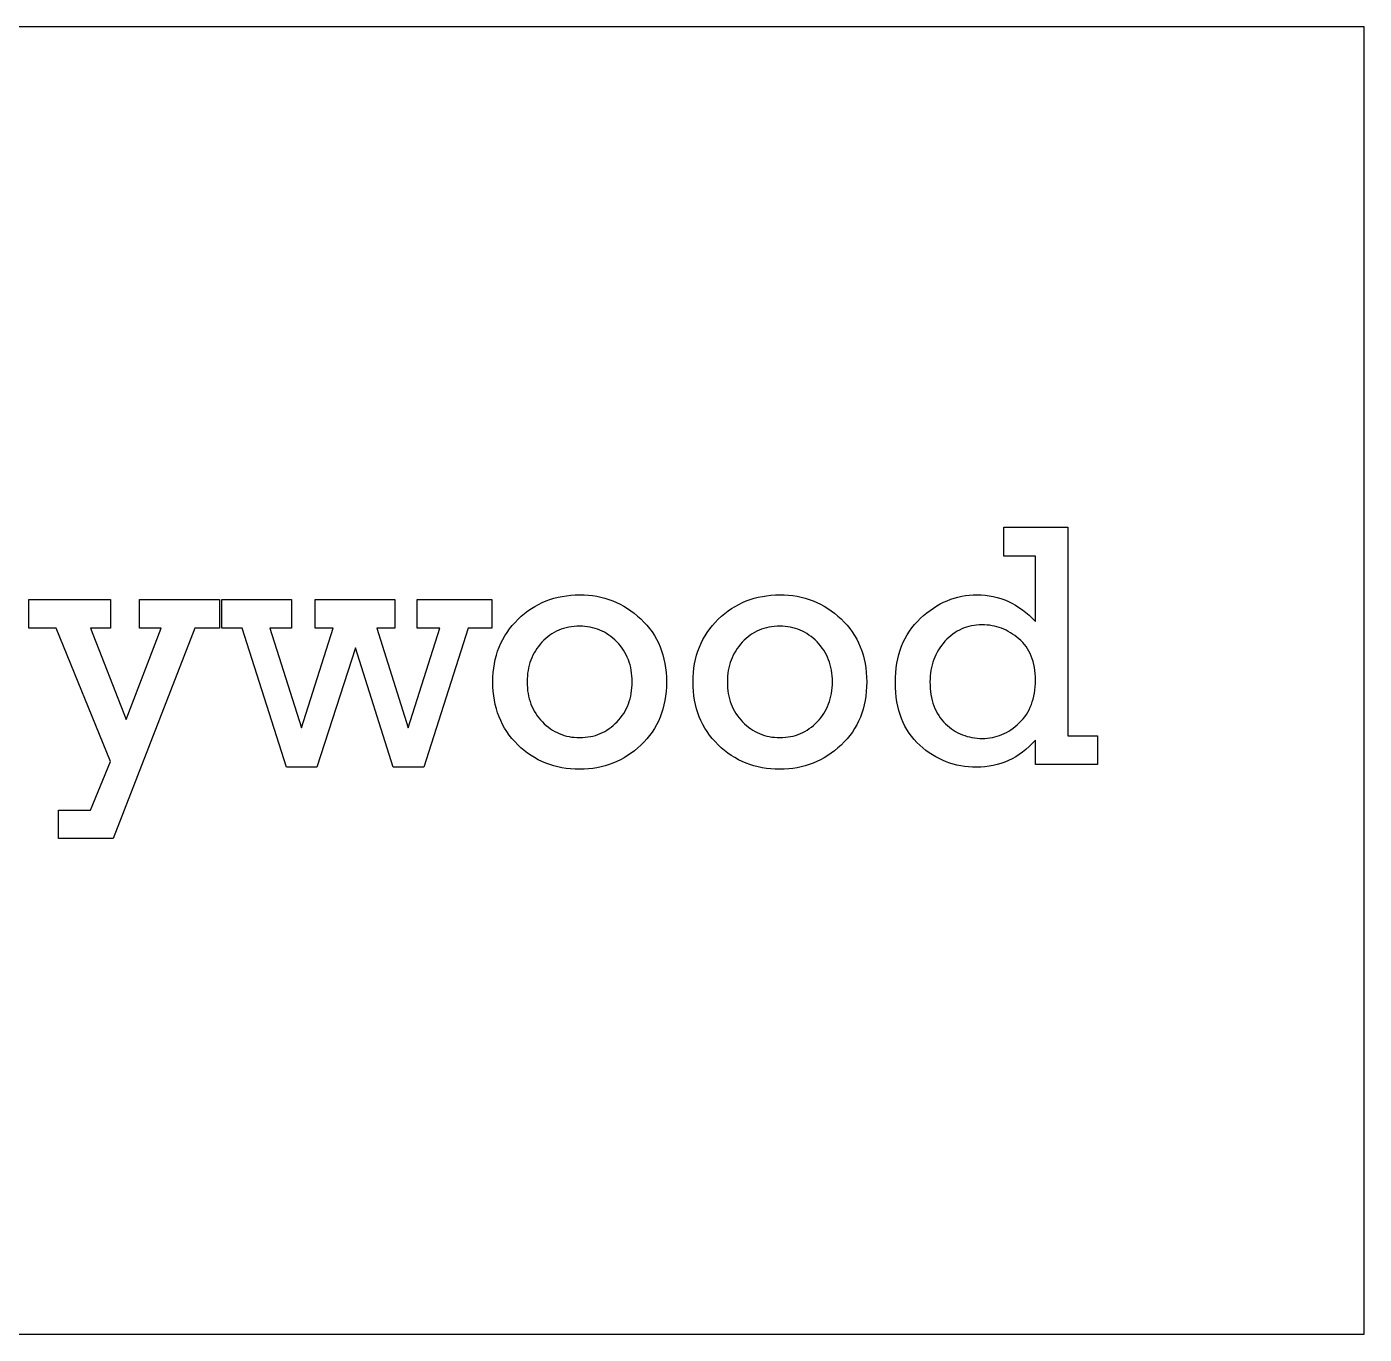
# Model space of a CAD drawing. Extents: x 1 to 150, y 1 to 98.
# Drawn here: x 106.32 to 112.71, y 64.22 to 70.47 of the extents above; entities that cross this region are included whole.
import ezdxf

# ---------------------------------------------------------------- set-up
doc = ezdxf.new("R2010")
doc.units = 0
doc.layers.add('LAYER_1', color=18, linetype='CONTINUOUS')

msp = doc.modelspace()

# ---------------------------------------------------------------- linework, layer by layer
at = {"layer": 'LAYER_1'}
for points in [[(99.9576, 64.2171), (112.7076, 64.2171), (112.7076, 70.4671), (99.9576, 70.4671)], [(111.4326, 67.0784), (111.4326, 66.9406), (111.1359, 66.9406), (111.1359, 67.0564), (111.1212, 67.0408), (111.1062, 67.0262), (111.0907, 67.0126), (111.0749, 67), (111.0586, 66.9885), (111.042, 66.9779), (111.0249, 66.9683), (111.0075, 66.9598), (110.9897, 66.9522), (110.9715, 66.9457), (110.9528, 66.9402), (110.9338, 66.9356), (110.9144, 66.9321), (110.8946, 66.9296), (110.8744, 66.9281), (110.8538, 66.9276), (110.8347, 66.928), (110.8159, 66.9292), (110.7974, 66.9313), (110.7791, 66.9341), (110.7612, 66.9378), (110.7436, 66.9424), (110.7262, 66.9477), (110.7091, 66.9539), (110.6924, 66.9608), (110.6759, 66.9687), (110.6597, 66.9773), (110.6438, 66.9867), (110.6282, 66.997), (110.6129, 67.0081), (110.5979, 67.02), (110.5832, 67.0327), (110.5691, 67.0462), (110.5559, 67.0604), (110.5436, 67.0753), (110.5322, 67.0909), (110.5217, 67.1071), (110.5121, 67.1241), (110.5035, 67.1418), (110.4958, 67.1601), (110.4889, 67.1792), (110.483, 67.1989), (110.478, 67.2193), (110.4739, 67.2405), (110.4707, 67.2623), (110.4684, 67.2848), (110.4671, 67.308), (110.4666, 67.3319), (110.4671, 67.356), (110.4685, 67.3793), (110.4708, 67.4021), (110.4741, 67.4242), (110.4783, 67.4457), (110.4835, 67.4665), (110.4895, 67.4866), (110.4966, 67.5062), (110.5045, 67.5251), (110.5134, 67.5433), (110.5232, 67.5609), (110.534, 67.5779), (110.5457, 67.5942), (110.5584, 67.6098), (110.5719, 67.6249), (110.5864, 67.6393), (110.6015, 67.6529), (110.6169, 67.6656), (110.6325, 67.6775), (110.6483, 67.6885), (110.6644, 67.6986), (110.6807, 67.7078), (110.6972, 67.7162), (110.714, 67.7236), (110.7311, 67.7302), (110.7483, 67.7359), (110.7659, 67.7408), (110.7836, 67.7447), (110.8016, 67.7478), (110.8199, 67.75), (110.8384, 67.7513), (110.8571, 67.7518), (110.8769, 67.7513), (110.8964, 67.7498), (110.9156, 67.7473), (110.9344, 67.7438), (110.953, 67.7393), (110.9712, 67.7339), (110.9891, 67.7274), (111.0067, 67.72), (111.024, 67.7115), (111.0409, 67.7021), (111.0575, 67.6917), (111.0738, 67.6802), (111.0898, 67.6678), (111.1055, 67.6544), (111.1209, 67.64), (111.1359, 67.6246), (111.1359, 67.9368), (110.9843, 67.9368), (110.9843, 68.0746), (111.2908, 68.0746), (111.2908, 67.0784)], [(111.4326, 67.0784), (111.4326, 66.9406), (111.1359, 66.9406), (111.1359, 67.0564), (111.1212, 67.0408), (111.1062, 67.0262), (111.0907, 67.0126), (111.0749, 67), (111.0586, 66.9885), (111.042, 66.9779), (111.0249, 66.9683), (111.0075, 66.9598), (110.9897, 66.9522), (110.9715, 66.9457), (110.9528, 66.9402), (110.9338, 66.9356), (110.9144, 66.9321), (110.8946, 66.9296), (110.8744, 66.9281), (110.8538, 66.9276), (110.8347, 66.928), (110.8159, 66.9292), (110.7974, 66.9313), (110.7791, 66.9341), (110.7612, 66.9378), (110.7436, 66.9424), (110.7262, 66.9477), (110.7091, 66.9539), (110.6924, 66.9608), (110.6759, 66.9687), (110.6597, 66.9773), (110.6438, 66.9867), (110.6282, 66.997), (110.6129, 67.0081), (110.5979, 67.02), (110.5832, 67.0327), (110.5691, 67.0462), (110.5559, 67.0604), (110.5436, 67.0753), (110.5322, 67.0909), (110.5217, 67.1071), (110.5121, 67.1241), (110.5035, 67.1418), (110.4958, 67.1601), (110.4889, 67.1792), (110.483, 67.1989), (110.478, 67.2193), (110.4739, 67.2405), (110.4707, 67.2623), (110.4684, 67.2848), (110.4671, 67.308), (110.4666, 67.3319), (110.4671, 67.356), (110.4685, 67.3793), (110.4708, 67.4021), (110.4741, 67.4242), (110.4783, 67.4457), (110.4835, 67.4665), (110.4895, 67.4866), (110.4966, 67.5062), (110.5045, 67.5251), (110.5134, 67.5433), (110.5232, 67.5609), (110.534, 67.5779), (110.5457, 67.5942), (110.5584, 67.6098), (110.5719, 67.6249), (110.5864, 67.6393), (110.6015, 67.6529), (110.6169, 67.6656), (110.6325, 67.6775), (110.6483, 67.6885), (110.6644, 67.6986), (110.6807, 67.7078), (110.6972, 67.7162), (110.714, 67.7236), (110.7311, 67.7302), (110.7483, 67.7359), (110.7659, 67.7408), (110.7836, 67.7447), (110.8016, 67.7478), (110.8199, 67.75), (110.8384, 67.7513), (110.8571, 67.7518), (110.8769, 67.7513), (110.8964, 67.7498), (110.9156, 67.7473), (110.9344, 67.7438), (110.953, 67.7393), (110.9712, 67.7339), (110.9891, 67.7274), (111.0067, 67.72), (111.024, 67.7115), (111.0409, 67.7021), (111.0575, 67.6917), (111.0738, 67.6802), (111.0898, 67.6678), (111.1055, 67.6544), (111.1209, 67.64), (111.1359, 67.6246), (111.1359, 67.9368), (110.9843, 67.9368), (110.9843, 68.0746), (111.2908, 68.0746), (111.2908, 67.0784)], [(106.715, 66.9545), (106.4557, 67.592), (106.3245, 67.592), (106.3245, 67.7297), (106.715, 67.7297), (106.715, 67.592), (106.6204, 67.592), (106.7908, 67.155), (106.9579, 67.592), (106.8536, 67.592), (106.8536, 67.7297), (107.2359, 67.7297), (107.2359, 67.592), (107.1185, 67.592), (106.728, 66.5868), (106.4663, 66.5868), (106.4663, 66.7221), (106.6204, 66.7221)], [(106.715, 66.9545), (106.4557, 67.592), (106.3245, 67.592), (106.3245, 67.7297), (106.715, 67.7297), (106.715, 67.592), (106.6204, 67.592), (106.7908, 67.155), (106.9579, 67.592), (106.8536, 67.592), (106.8536, 67.7297), (107.2359, 67.7297), (107.2359, 67.592), (107.1185, 67.592), (106.728, 66.5868), (106.4663, 66.5868), (106.4663, 66.7221), (106.6204, 66.7221)], [(107.5558, 66.9276), (107.3443, 67.592), (107.2481, 67.592), (107.2481, 67.7297), (107.5807, 67.7297), (107.5807, 67.592), (107.4774, 67.592), (107.6284, 67.1159), (107.7792, 67.592), (107.6932, 67.592), (107.6932, 67.7297), (108.0748, 67.7297), (108.0748, 67.592), (107.9879, 67.592), (108.1388, 67.1159), (108.2902, 67.592), (108.1816, 67.592), (108.1816, 67.7297), (108.5378, 67.7297), (108.5378, 67.592), (108.4245, 67.592), (108.2128, 66.9276), (108.067, 66.9276), (107.886, 67.4982), (107.7018, 66.9276)], [(107.5558, 66.9276), (107.3443, 67.592), (107.2481, 67.592), (107.2481, 67.7297), (107.5807, 67.7297), (107.5807, 67.592), (107.4774, 67.592), (107.6284, 67.1159), (107.7792, 67.592), (107.6932, 67.592), (107.6932, 67.7297), (108.0748, 67.7297), (108.0748, 67.592), (107.9879, 67.592), (108.1388, 67.1159), (108.2902, 67.592), (108.1816, 67.592), (108.1816, 67.7297), (108.5378, 67.7297), (108.5378, 67.592), (108.4245, 67.592), (108.2128, 66.9276), (108.067, 66.9276), (107.886, 67.4982), (107.7018, 66.9276)], [(108.5427, 67.3352), (108.5432, 67.3578), (108.5446, 67.3798), (108.5469, 67.4014), (108.5502, 67.4224), (108.5545, 67.4429), (108.5597, 67.4629), (108.5658, 67.4824), (108.5729, 67.5014), (108.5809, 67.5199), (108.5898, 67.5378), (108.5997, 67.5553), (108.6106, 67.5722), (108.6223, 67.5886), (108.6351, 67.6045), (108.6487, 67.6199), (108.6633, 67.6348), (108.6786, 67.6489), (108.6943, 67.6622), (108.7105, 67.6745), (108.727, 67.686), (108.7439, 67.6965), (108.7613, 67.7061), (108.7791, 67.7147), (108.7972, 67.7225), (108.8158, 67.7294), (108.8349, 67.7353), (108.8543, 67.7403), (108.8741, 67.7444), (108.8944, 67.7476), (108.9151, 67.7499), (108.9361, 67.7513), (108.9576, 67.7518), (108.9787, 67.7513), (108.9995, 67.75), (109.0198, 67.7477), (109.0398, 67.7446), (109.0594, 67.7405), (109.0787, 67.7355), (109.0975, 67.7297), (109.116, 67.7229), (109.1341, 67.7153), (109.1518, 67.7067), (109.1692, 67.6972), (109.1862, 67.6869), (109.2028, 67.6756), (109.219, 67.6634), (109.2348, 67.6504), (109.2503, 67.6364), (109.2651, 67.6217), (109.279, 67.6065), (109.2919, 67.5907), (109.3038, 67.5743), (109.3148, 67.5574), (109.3248, 67.54), (109.3339, 67.522), (109.342, 67.5034), (109.3492, 67.4843), (109.3554, 67.4647), (109.3606, 67.4445), (109.3649, 67.4237), (109.3683, 67.4024), (109.3707, 67.3805), (109.3721, 67.3581), (109.3726, 67.3352), (109.3721, 67.3122), (109.3707, 67.2898), (109.3683, 67.2679), (109.365, 67.2466), (109.3607, 67.2259), (109.3554, 67.2056), (109.3493, 67.186), (109.3421, 67.1668), (109.334, 67.1483), (109.325, 67.1302), (109.315, 67.1128), (109.304, 67.0958), (109.2921, 67.0794), (109.2793, 67.0636), (109.2655, 67.0483), (109.2507, 67.0336), (109.2353, 67.0195), (109.2195, 67.0064), (109.2033, 66.9942), (109.1867, 66.9829), (109.1697, 66.9725), (109.1524, 66.963), (109.1346, 66.9544), (109.1165, 66.9467), (109.098, 66.94), (109.0791, 66.9341), (109.0598, 66.9291), (109.0402, 66.925), (109.0201, 66.9219), (108.9997, 66.9196), (108.9788, 66.9182), (108.9576, 66.9178), (108.9358, 66.9183), (108.9145, 66.9196), (108.8936, 66.9219), (108.8731, 66.9251), (108.8531, 66.9293), (108.8335, 66.9343), (108.8144, 66.9403), (108.7957, 66.9471), (108.7775, 66.9549), (108.7597, 66.9636), (108.7423, 66.9733), (108.7254, 66.9838), (108.7089, 66.9953), (108.6929, 67.0077), (108.6773, 67.021), (108.6621, 67.0352), (108.6477, 67.0501), (108.6341, 67.0656), (108.6215, 67.0815), (108.6099, 67.098), (108.5991, 67.1149), (108.5893, 67.1324), (108.5805, 67.1504), (108.5726, 67.1689), (108.5656, 67.1879), (108.5595, 67.2074), (108.5544, 67.2274), (108.5502, 67.248), (108.5469, 67.269), (108.5446, 67.2906), (108.5432, 67.3126)], [(108.5427, 67.3352), (108.5432, 67.3578), (108.5446, 67.3798), (108.5469, 67.4014), (108.5502, 67.4224), (108.5545, 67.4429), (108.5597, 67.4629), (108.5658, 67.4824), (108.5729, 67.5014), (108.5809, 67.5199), (108.5898, 67.5378), (108.5997, 67.5553), (108.6106, 67.5722), (108.6223, 67.5886), (108.6351, 67.6045), (108.6487, 67.6199), (108.6633, 67.6348), (108.6786, 67.6489), (108.6943, 67.6622), (108.7105, 67.6745), (108.727, 67.686), (108.7439, 67.6965), (108.7613, 67.7061), (108.7791, 67.7147), (108.7972, 67.7225), (108.8158, 67.7294), (108.8349, 67.7353), (108.8543, 67.7403), (108.8741, 67.7444), (108.8944, 67.7476), (108.9151, 67.7499), (108.9361, 67.7513), (108.9576, 67.7518), (108.9787, 67.7513), (108.9995, 67.75), (109.0198, 67.7477), (109.0398, 67.7446), (109.0594, 67.7405), (109.0787, 67.7355), (109.0975, 67.7297), (109.116, 67.7229), (109.1341, 67.7153), (109.1518, 67.7067), (109.1692, 67.6972), (109.1862, 67.6869), (109.2028, 67.6756), (109.219, 67.6634), (109.2348, 67.6504), (109.2503, 67.6364), (109.2651, 67.6217), (109.279, 67.6065), (109.2919, 67.5907), (109.3038, 67.5743), (109.3148, 67.5574), (109.3248, 67.54), (109.3339, 67.522), (109.342, 67.5034), (109.3492, 67.4843), (109.3554, 67.4647), (109.3606, 67.4445), (109.3649, 67.4237), (109.3683, 67.4024), (109.3707, 67.3805), (109.3721, 67.3581), (109.3726, 67.3352), (109.3721, 67.3122), (109.3707, 67.2898), (109.3683, 67.2679), (109.365, 67.2466), (109.3607, 67.2259), (109.3554, 67.2056), (109.3493, 67.186), (109.3421, 67.1668), (109.334, 67.1483), (109.325, 67.1302), (109.315, 67.1128), (109.304, 67.0958), (109.2921, 67.0794), (109.2793, 67.0636), (109.2655, 67.0483), (109.2507, 67.0336), (109.2353, 67.0195), (109.2195, 67.0064), (109.2033, 66.9942), (109.1867, 66.9829), (109.1697, 66.9725), (109.1524, 66.963), (109.1346, 66.9544), (109.1165, 66.9467), (109.098, 66.94), (109.0791, 66.9341), (109.0598, 66.9291), (109.0402, 66.925), (109.0201, 66.9219), (108.9997, 66.9196), (108.9788, 66.9182), (108.9576, 66.9178), (108.9358, 66.9183), (108.9145, 66.9196), (108.8936, 66.9219), (108.8731, 66.9251), (108.8531, 66.9293), (108.8335, 66.9343), (108.8144, 66.9403), (108.7957, 66.9471), (108.7775, 66.9549), (108.7597, 66.9636), (108.7423, 66.9733), (108.7254, 66.9838), (108.7089, 66.9953), (108.6929, 67.0077), (108.6773, 67.021), (108.6621, 67.0352), (108.6477, 67.0501), (108.6341, 67.0656), (108.6215, 67.0815), (108.6099, 67.098), (108.5991, 67.1149), (108.5893, 67.1324), (108.5805, 67.1504), (108.5726, 67.1689), (108.5656, 67.1879), (108.5595, 67.2074), (108.5544, 67.2274), (108.5502, 67.248), (108.5469, 67.269), (108.5446, 67.2906), (108.5432, 67.3126)], [(109.4998, 67.3352), (109.5002, 67.3578), (109.5016, 67.3798), (109.504, 67.4014), (109.5073, 67.4224), (109.5115, 67.4429), (109.5167, 67.4629), (109.5229, 67.4824), (109.5299, 67.5014), (109.5379, 67.5199), (109.5469, 67.5378), (109.5568, 67.5553), (109.5676, 67.5722), (109.5794, 67.5886), (109.5921, 67.6045), (109.6058, 67.6199), (109.6204, 67.6348), (109.6357, 67.6489), (109.6514, 67.6622), (109.6675, 67.6745), (109.684, 67.686), (109.701, 67.6965), (109.7184, 67.7061), (109.7361, 67.7147), (109.7543, 67.7225), (109.7729, 67.7294), (109.7919, 67.7353), (109.8114, 67.7403), (109.8312, 67.7444), (109.8515, 67.7476), (109.8721, 67.7499), (109.8932, 67.7513), (109.9147, 67.7518), (109.9358, 67.7513), (109.9565, 67.75), (109.9769, 67.7477), (109.9969, 67.7446), (110.0165, 67.7405), (110.0357, 67.7355), (110.0546, 67.7297), (110.0731, 67.7229), (110.0912, 67.7153), (110.1089, 67.7067), (110.1262, 67.6972), (110.1432, 67.6869), (110.1598, 67.6756), (110.176, 67.6634), (110.1919, 67.6504), (110.2074, 67.6364), (110.2222, 67.6217), (110.236, 67.6065), (110.2489, 67.5907), (110.2609, 67.5743), (110.2719, 67.5574), (110.2819, 67.54), (110.291, 67.522), (110.2991, 67.5034), (110.3062, 67.4843), (110.3125, 67.4647), (110.3177, 67.4445), (110.322, 67.4237), (110.3254, 67.4024), (110.3277, 67.3805), (110.3292, 67.3581), (110.3297, 67.3352), (110.3292, 67.3122), (110.3277, 67.2898), (110.3254, 67.2679), (110.322, 67.2466), (110.3177, 67.2259), (110.3125, 67.2056), (110.3063, 67.186), (110.2992, 67.1668), (110.2911, 67.1483), (110.282, 67.1302), (110.272, 67.1128), (110.2611, 67.0958), (110.2492, 67.0794), (110.2363, 67.0636), (110.2225, 67.0483), (110.2078, 67.0336), (110.1923, 67.0195), (110.1765, 67.0064), (110.1603, 66.9942), (110.1438, 66.9829), (110.1268, 66.9725), (110.1094, 66.963), (110.0917, 66.9544), (110.0736, 66.9467), (110.0551, 66.94), (110.0362, 66.9341), (110.0169, 66.9291), (109.9972, 66.925), (109.9772, 66.9219), (109.9567, 66.9196), (109.9359, 66.9182), (109.9147, 66.9178), (109.8929, 66.9183), (109.8716, 66.9196), (109.8507, 66.9219), (109.8302, 66.9251), (109.8102, 66.9293), (109.7906, 66.9343), (109.7715, 66.9403), (109.7528, 66.9471), (109.7345, 66.9549), (109.7167, 66.9636), (109.6994, 66.9733), (109.6824, 66.9838), (109.666, 66.9953), (109.6499, 67.0077), (109.6343, 67.021), (109.6192, 67.0352), (109.6047, 67.0501), (109.5912, 67.0656), (109.5786, 67.0815), (109.5669, 67.098), (109.5562, 67.1149), (109.5464, 67.1324), (109.5375, 67.1504), (109.5296, 67.1689), (109.5226, 67.1879), (109.5166, 67.2074), (109.5114, 67.2274), (109.5072, 67.248), (109.504, 67.269), (109.5016, 67.2906), (109.5002, 67.3126)], [(109.4998, 67.3352), (109.5002, 67.3578), (109.5016, 67.3798), (109.504, 67.4014), (109.5073, 67.4224), (109.5115, 67.4429), (109.5167, 67.4629), (109.5229, 67.4824), (109.5299, 67.5014), (109.5379, 67.5199), (109.5469, 67.5378), (109.5568, 67.5553), (109.5676, 67.5722), (109.5794, 67.5886), (109.5921, 67.6045), (109.6058, 67.6199), (109.6204, 67.6348), (109.6357, 67.6489), (109.6514, 67.6622), (109.6675, 67.6745), (109.684, 67.686), (109.701, 67.6965), (109.7184, 67.7061), (109.7361, 67.7147), (109.7543, 67.7225), (109.7729, 67.7294), (109.7919, 67.7353), (109.8114, 67.7403), (109.8312, 67.7444), (109.8515, 67.7476), (109.8721, 67.7499), (109.8932, 67.7513), (109.9147, 67.7518), (109.9358, 67.7513), (109.9565, 67.75), (109.9769, 67.7477), (109.9969, 67.7446), (110.0165, 67.7405), (110.0357, 67.7355), (110.0546, 67.7297), (110.0731, 67.7229), (110.0912, 67.7153), (110.1089, 67.7067), (110.1262, 67.6972), (110.1432, 67.6869), (110.1598, 67.6756), (110.176, 67.6634), (110.1919, 67.6504), (110.2074, 67.6364), (110.2222, 67.6217), (110.236, 67.6065), (110.2489, 67.5907), (110.2609, 67.5743), (110.2719, 67.5574), (110.2819, 67.54), (110.291, 67.522), (110.2991, 67.5034), (110.3062, 67.4843), (110.3125, 67.4647), (110.3177, 67.4445), (110.322, 67.4237), (110.3254, 67.4024), (110.3277, 67.3805), (110.3292, 67.3581), (110.3297, 67.3352), (110.3292, 67.3122), (110.3277, 67.2898), (110.3254, 67.2679), (110.322, 67.2466), (110.3177, 67.2259), (110.3125, 67.2056), (110.3063, 67.186), (110.2992, 67.1668), (110.2911, 67.1483), (110.282, 67.1302), (110.272, 67.1128), (110.2611, 67.0958), (110.2492, 67.0794), (110.2363, 67.0636), (110.2225, 67.0483), (110.2078, 67.0336), (110.1923, 67.0195), (110.1765, 67.0064), (110.1603, 66.9942), (110.1438, 66.9829), (110.1268, 66.9725), (110.1094, 66.963), (110.0917, 66.9544), (110.0736, 66.9467), (110.0551, 66.94), (110.0362, 66.9341), (110.0169, 66.9291), (109.9972, 66.925), (109.9772, 66.9219), (109.9567, 66.9196), (109.9359, 66.9182), (109.9147, 66.9178), (109.8929, 66.9183), (109.8716, 66.9196), (109.8507, 66.9219), (109.8302, 66.9251), (109.8102, 66.9293), (109.7906, 66.9343), (109.7715, 66.9403), (109.7528, 66.9471), (109.7345, 66.9549), (109.7167, 66.9636), (109.6994, 66.9733), (109.6824, 66.9838), (109.666, 66.9953), (109.6499, 67.0077), (109.6343, 67.021), (109.6192, 67.0352), (109.6047, 67.0501), (109.5912, 67.0656), (109.5786, 67.0815), (109.5669, 67.098), (109.5562, 67.1149), (109.5464, 67.1324), (109.5375, 67.1504), (109.5296, 67.1689), (109.5226, 67.1879), (109.5166, 67.2074), (109.5114, 67.2274), (109.5072, 67.248), (109.504, 67.269), (109.5016, 67.2906), (109.5002, 67.3126)], [(108.7066, 67.3356), (108.7068, 67.3212), (108.7077, 67.307), (108.7091, 67.2933), (108.7111, 67.2798), (108.7137, 67.2667), (108.7168, 67.2539), (108.7205, 67.2414), (108.7248, 67.2293), (108.7296, 67.2175), (108.7351, 67.206), (108.741, 67.1949), (108.7476, 67.1841), (108.7547, 67.1736), (108.7624, 67.1634), (108.7707, 67.1536), (108.7795, 67.1441), (108.7888, 67.1351), (108.7983, 67.1266), (108.808, 67.1187), (108.818, 67.1114), (108.8283, 67.1047), (108.8388, 67.0986), (108.8495, 67.093), (108.8605, 67.0881), (108.8718, 67.0837), (108.8833, 67.0799), (108.8951, 67.0767), (108.9071, 67.0741), (108.9193, 67.072), (108.9319, 67.0706), (108.9446, 67.0697), (108.9576, 67.0694), (108.9709, 67.0697), (108.9838, 67.0706), (108.9965, 67.0721), (109.0089, 67.0741), (109.021, 67.0768), (109.0329, 67.08), (109.0445, 67.0839), (109.0558, 67.0883), (109.0668, 67.0933), (109.0776, 67.0989), (109.0881, 67.1051), (109.0983, 67.1119), (109.1083, 67.1193), (109.118, 67.1272), (109.1274, 67.1358), (109.1366, 67.1449), (109.1453, 67.1545), (109.1535, 67.1644), (109.1611, 67.1746), (109.1681, 67.1851), (109.1746, 67.196), (109.1805, 67.2071), (109.1859, 67.2186), (109.1907, 67.2303), (109.1949, 67.2424), (109.1986, 67.2548), (109.2017, 67.2675), (109.2042, 67.2805), (109.2062, 67.2938), (109.2076, 67.3074), (109.2084, 67.3213), (109.2087, 67.3356), (109.2084, 67.3499), (109.2076, 67.364), (109.2061, 67.3777), (109.2041, 67.391), (109.2016, 67.4041), (109.1984, 67.4168), (109.1947, 67.4293), (109.1904, 67.4414), (109.1855, 67.4532), (109.1801, 67.4646), (109.174, 67.4758), (109.1675, 67.4866), (109.1603, 67.4971), (109.1526, 67.5073), (109.1442, 67.5171), (109.1354, 67.5267), (109.1261, 67.5358), (109.1165, 67.5443), (109.1068, 67.5522), (109.0967, 67.5595), (109.0865, 67.5663), (109.076, 67.5724), (109.0652, 67.578), (109.0542, 67.583), (109.043, 67.5874), (109.0315, 67.5912), (109.0198, 67.5944), (109.0079, 67.5971), (108.9957, 67.5991), (108.9832, 67.6006), (108.9706, 67.6015), (108.9576, 67.6018), (108.9441, 67.6015), (108.9309, 67.6006), (108.918, 67.5991), (108.9054, 67.597), (108.8931, 67.5943), (108.8811, 67.591), (108.8694, 67.5871), (108.858, 67.5826), (108.8469, 67.5775), (108.8361, 67.5718), (108.8255, 67.5655), (108.8153, 67.5586), (108.8054, 67.5511), (108.7958, 67.543), (108.7865, 67.5343), (108.7775, 67.5251), (108.7689, 67.5153), (108.7609, 67.5053), (108.7534, 67.495), (108.7464, 67.4844), (108.7401, 67.4736), (108.7343, 67.4625), (108.729, 67.451), (108.7243, 67.4393), (108.7201, 67.4274), (108.7165, 67.4151), (108.7135, 67.4025), (108.711, 67.3897), (108.709, 67.3766), (108.7077, 67.3632), (108.7068, 67.3495)], [(108.7066, 67.3356), (108.7068, 67.3212), (108.7077, 67.307), (108.7091, 67.2933), (108.7111, 67.2798), (108.7137, 67.2667), (108.7168, 67.2539), (108.7205, 67.2414), (108.7248, 67.2293), (108.7296, 67.2175), (108.7351, 67.206), (108.741, 67.1949), (108.7476, 67.1841), (108.7547, 67.1736), (108.7624, 67.1634), (108.7707, 67.1536), (108.7795, 67.1441), (108.7888, 67.1351), (108.7983, 67.1266), (108.808, 67.1187), (108.818, 67.1114), (108.8283, 67.1047), (108.8388, 67.0986), (108.8495, 67.093), (108.8605, 67.0881), (108.8718, 67.0837), (108.8833, 67.0799), (108.8951, 67.0767), (108.9071, 67.0741), (108.9193, 67.072), (108.9319, 67.0706), (108.9446, 67.0697), (108.9576, 67.0694), (108.9709, 67.0697), (108.9838, 67.0706), (108.9965, 67.0721), (109.0089, 67.0741), (109.021, 67.0768), (109.0329, 67.08), (109.0445, 67.0839), (109.0558, 67.0883), (109.0668, 67.0933), (109.0776, 67.0989), (109.0881, 67.1051), (109.0983, 67.1119), (109.1083, 67.1193), (109.118, 67.1272), (109.1274, 67.1358), (109.1366, 67.1449), (109.1453, 67.1545), (109.1535, 67.1644), (109.1611, 67.1746), (109.1681, 67.1851), (109.1746, 67.196), (109.1805, 67.2071), (109.1859, 67.2186), (109.1907, 67.2303), (109.1949, 67.2424), (109.1986, 67.2548), (109.2017, 67.2675), (109.2042, 67.2805), (109.2062, 67.2938), (109.2076, 67.3074), (109.2084, 67.3213), (109.2087, 67.3356), (109.2084, 67.3499), (109.2076, 67.364), (109.2061, 67.3777), (109.2041, 67.391), (109.2016, 67.4041), (109.1984, 67.4168), (109.1947, 67.4293), (109.1904, 67.4414), (109.1855, 67.4532), (109.1801, 67.4646), (109.174, 67.4758), (109.1675, 67.4866), (109.1603, 67.4971), (109.1526, 67.5073), (109.1442, 67.5171), (109.1354, 67.5267), (109.1261, 67.5358), (109.1165, 67.5443), (109.1068, 67.5522), (109.0967, 67.5595), (109.0865, 67.5663), (109.076, 67.5724), (109.0652, 67.578), (109.0542, 67.583), (109.043, 67.5874), (109.0315, 67.5912), (109.0198, 67.5944), (109.0079, 67.5971), (108.9957, 67.5991), (108.9832, 67.6006), (108.9706, 67.6015), (108.9576, 67.6018), (108.9441, 67.6015), (108.9309, 67.6006), (108.918, 67.5991), (108.9054, 67.597), (108.8931, 67.5943), (108.8811, 67.591), (108.8694, 67.5871), (108.858, 67.5826), (108.8469, 67.5775), (108.8361, 67.5718), (108.8255, 67.5655), (108.8153, 67.5586), (108.8054, 67.5511), (108.7958, 67.543), (108.7865, 67.5343), (108.7775, 67.5251), (108.7689, 67.5153), (108.7609, 67.5053), (108.7534, 67.495), (108.7464, 67.4844), (108.7401, 67.4736), (108.7343, 67.4625), (108.729, 67.451), (108.7243, 67.4393), (108.7201, 67.4274), (108.7165, 67.4151), (108.7135, 67.4025), (108.711, 67.3897), (108.709, 67.3766), (108.7077, 67.3632), (108.7068, 67.3495)], [(109.6636, 67.3356), (109.6639, 67.3212), (109.6648, 67.307), (109.6662, 67.2933), (109.6682, 67.2798), (109.6707, 67.2667), (109.6739, 67.2539), (109.6776, 67.2414), (109.6819, 67.2293), (109.6867, 67.2175), (109.6921, 67.206), (109.6981, 67.1949), (109.7047, 67.1841), (109.7118, 67.1736), (109.7195, 67.1634), (109.7277, 67.1536), (109.7366, 67.1441), (109.7458, 67.1351), (109.7553, 67.1266), (109.7651, 67.1187), (109.7751, 67.1114), (109.7853, 67.1047), (109.7958, 67.0986), (109.8066, 67.093), (109.8176, 67.0881), (109.8289, 67.0837), (109.8404, 67.0799), (109.8521, 67.0767), (109.8641, 67.0741), (109.8764, 67.072), (109.8889, 67.0706), (109.9017, 67.0697), (109.9147, 67.0694), (109.9279, 67.0697), (109.9409, 67.0706), (109.9535, 67.0721), (109.9659, 67.0741), (109.9781, 67.0768), (109.9899, 67.08), (110.0015, 67.0839), (110.0128, 67.0883), (110.0239, 67.0933), (110.0347, 67.0989), (110.0452, 67.1051), (110.0554, 67.1119), (110.0654, 67.1193), (110.0751, 67.1272), (110.0845, 67.1358), (110.0936, 67.1449), (110.1024, 67.1545), (110.1106, 67.1644), (110.1182, 67.1746), (110.1252, 67.1851), (110.1317, 67.196), (110.1376, 67.2071), (110.143, 67.2186), (110.1478, 67.2303), (110.152, 67.2424), (110.1556, 67.2548), (110.1587, 67.2675), (110.1613, 67.2805), (110.1633, 67.2938), (110.1647, 67.3074), (110.1655, 67.3213), (110.1658, 67.3356), (110.1655, 67.3499), (110.1646, 67.364), (110.1632, 67.3777), (110.1612, 67.391), (110.1586, 67.4041), (110.1555, 67.4168), (110.1517, 67.4293), (110.1474, 67.4414), (110.1426, 67.4532), (110.1371, 67.4646), (110.1311, 67.4758), (110.1245, 67.4866), (110.1174, 67.4971), (110.1096, 67.5073), (110.1013, 67.5171), (110.0924, 67.5267), (110.0831, 67.5358), (110.0736, 67.5443), (110.0638, 67.5522), (110.0538, 67.5595), (110.0435, 67.5663), (110.033, 67.5724), (110.0223, 67.578), (110.0113, 67.583), (110.0001, 67.5874), (109.9886, 67.5912), (109.9769, 67.5944), (109.9649, 67.5971), (109.9527, 67.5991), (109.9403, 67.6006), (109.9276, 67.6015), (109.9147, 67.6018), (109.9012, 67.6015), (109.888, 67.6006), (109.8751, 67.5991), (109.8625, 67.597), (109.8502, 67.5943), (109.8382, 67.591), (109.8265, 67.5871), (109.815, 67.5826), (109.8039, 67.5775), (109.7931, 67.5718), (109.7826, 67.5655), (109.7724, 67.5586), (109.7625, 67.5511), (109.7529, 67.543), (109.7436, 67.5343), (109.7345, 67.5251), (109.726, 67.5153), (109.7179, 67.5053), (109.7104, 67.495), (109.7035, 67.4844), (109.6971, 67.4736), (109.6913, 67.4625), (109.6861, 67.451), (109.6813, 67.4393), (109.6772, 67.4274), (109.6736, 67.4151), (109.6705, 67.4025), (109.6681, 67.3897), (109.6661, 67.3766), (109.6647, 67.3632), (109.6639, 67.3495)], [(109.6636, 67.3356), (109.6639, 67.3212), (109.6648, 67.307), (109.6662, 67.2933), (109.6682, 67.2798), (109.6707, 67.2667), (109.6739, 67.2539), (109.6776, 67.2414), (109.6819, 67.2293), (109.6867, 67.2175), (109.6921, 67.206), (109.6981, 67.1949), (109.7047, 67.1841), (109.7118, 67.1736), (109.7195, 67.1634), (109.7277, 67.1536), (109.7366, 67.1441), (109.7458, 67.1351), (109.7553, 67.1266), (109.7651, 67.1187), (109.7751, 67.1114), (109.7853, 67.1047), (109.7958, 67.0986), (109.8066, 67.093), (109.8176, 67.0881), (109.8289, 67.0837), (109.8404, 67.0799), (109.8521, 67.0767), (109.8641, 67.0741), (109.8764, 67.072), (109.8889, 67.0706), (109.9017, 67.0697), (109.9147, 67.0694), (109.9279, 67.0697), (109.9409, 67.0706), (109.9535, 67.0721), (109.9659, 67.0741), (109.9781, 67.0768), (109.9899, 67.08), (110.0015, 67.0839), (110.0128, 67.0883), (110.0239, 67.0933), (110.0347, 67.0989), (110.0452, 67.1051), (110.0554, 67.1119), (110.0654, 67.1193), (110.0751, 67.1272), (110.0845, 67.1358), (110.0936, 67.1449), (110.1024, 67.1545), (110.1106, 67.1644), (110.1182, 67.1746), (110.1252, 67.1851), (110.1317, 67.196), (110.1376, 67.2071), (110.143, 67.2186), (110.1478, 67.2303), (110.152, 67.2424), (110.1556, 67.2548), (110.1587, 67.2675), (110.1613, 67.2805), (110.1633, 67.2938), (110.1647, 67.3074), (110.1655, 67.3213), (110.1658, 67.3356), (110.1655, 67.3499), (110.1646, 67.364), (110.1632, 67.3777), (110.1612, 67.391), (110.1586, 67.4041), (110.1555, 67.4168), (110.1517, 67.4293), (110.1474, 67.4414), (110.1426, 67.4532), (110.1371, 67.4646), (110.1311, 67.4758), (110.1245, 67.4866), (110.1174, 67.4971), (110.1096, 67.5073), (110.1013, 67.5171), (110.0924, 67.5267), (110.0831, 67.5358), (110.0736, 67.5443), (110.0638, 67.5522), (110.0538, 67.5595), (110.0435, 67.5663), (110.033, 67.5724), (110.0223, 67.578), (110.0113, 67.583), (110.0001, 67.5874), (109.9886, 67.5912), (109.9769, 67.5944), (109.9649, 67.5971), (109.9527, 67.5991), (109.9403, 67.6006), (109.9276, 67.6015), (109.9147, 67.6018), (109.9012, 67.6015), (109.888, 67.6006), (109.8751, 67.5991), (109.8625, 67.597), (109.8502, 67.5943), (109.8382, 67.591), (109.8265, 67.5871), (109.815, 67.5826), (109.8039, 67.5775), (109.7931, 67.5718), (109.7826, 67.5655), (109.7724, 67.5586), (109.7625, 67.5511), (109.7529, 67.543), (109.7436, 67.5343), (109.7345, 67.5251), (109.726, 67.5153), (109.7179, 67.5053), (109.7104, 67.495), (109.7035, 67.4844), (109.6971, 67.4736), (109.6913, 67.4625), (109.6861, 67.451), (109.6813, 67.4393), (109.6772, 67.4274), (109.6736, 67.4151), (109.6705, 67.4025), (109.6681, 67.3897), (109.6661, 67.3766), (109.6647, 67.3632), (109.6639, 67.3495)], [(110.6321, 67.336), (110.6324, 67.3199), (110.6332, 67.3043), (110.6347, 67.2892), (110.6367, 67.2746), (110.6393, 67.2604), (110.6425, 67.2467), (110.6462, 67.2334), (110.6505, 67.2206), (110.6554, 67.2083), (110.6609, 67.1965), (110.667, 67.1852), (110.6736, 67.1743), (110.6808, 67.1639), (110.6886, 67.1539), (110.6969, 67.1445), (110.7059, 67.1355), (110.7152, 67.127), (110.7248, 67.119), (110.7346, 67.1116), (110.7446, 67.1048), (110.7548, 67.0985), (110.7653, 67.0927), (110.776, 67.0875), (110.7869, 67.0829), (110.798, 67.0788), (110.8094, 67.0752), (110.821, 67.0722), (110.8328, 67.0697), (110.8449, 67.0678), (110.8571, 67.0664), (110.8696, 67.0656), (110.8824, 67.0653), (110.8947, 67.0656), (110.9069, 67.0665), (110.9189, 67.0679), (110.9307, 67.07), (110.9423, 67.0726), (110.9538, 67.0757), (110.9651, 67.0795), (110.9762, 67.0838), (110.9872, 67.0887), (110.9979, 67.0942), (111.0085, 67.1002), (111.0189, 67.1068), (111.0292, 67.1141), (111.0393, 67.1218), (111.0491, 67.1302), (111.0589, 67.1391), (111.0682, 67.1486), (111.0769, 67.1585), (111.085, 67.1688), (111.0926, 67.1796), (111.0995, 67.1908), (111.1058, 67.2024), (111.1115, 67.2145), (111.1166, 67.2271), (111.1212, 67.2401), (111.1251, 67.2535), (111.1284, 67.2673), (111.1311, 67.2817), (111.1332, 67.2964), (111.1347, 67.3116), (111.1356, 67.3273), (111.1359, 67.3433), (111.1356, 67.3595), (111.1347, 67.3751), (111.1331, 67.3903), (111.131, 67.4049), (111.1282, 67.4191), (111.1248, 67.4327), (111.1208, 67.4459), (111.1162, 67.4585), (111.111, 67.4706), (111.1052, 67.4822), (111.0987, 67.4934), (111.0916, 67.504), (111.084, 67.5141), (111.0757, 67.5237), (111.0668, 67.5328), (111.0572, 67.5414), (111.0473, 67.5495), (111.0373, 67.5571), (111.0271, 67.5642), (111.0167, 67.5707), (111.0062, 67.5767), (110.9955, 67.5822), (110.9847, 67.5871), (110.9738, 67.5916), (110.9627, 67.5955), (110.9514, 67.5989), (110.94, 67.6018), (110.9285, 67.6041), (110.9167, 67.6059), (110.9049, 67.6072), (110.8929, 67.608), (110.8807, 67.6083), (110.8677, 67.608), (110.855, 67.6071), (110.8425, 67.6055), (110.8302, 67.6034), (110.8183, 67.6006), (110.8066, 67.5972), (110.7951, 67.5932), (110.7839, 67.5886), (110.773, 67.5834), (110.7623, 67.5776), (110.7519, 67.5711), (110.7418, 67.564), (110.7319, 67.5563), (110.7223, 67.5481), (110.7129, 67.5391), (110.7038, 67.5296), (110.6951, 67.5196), (110.687, 67.5094), (110.6795, 67.4988), (110.6724, 67.488), (110.666, 67.4769), (110.6601, 67.4655), (110.6548, 67.4538), (110.65, 67.4419), (110.6458, 67.4296), (110.6422, 67.4171), (110.6391, 67.4043), (110.6366, 67.3912), (110.6346, 67.3778), (110.6332, 67.3642), (110.6324, 67.3502)], [(110.6321, 67.336), (110.6324, 67.3199), (110.6332, 67.3043), (110.6347, 67.2892), (110.6367, 67.2746), (110.6393, 67.2604), (110.6425, 67.2467), (110.6462, 67.2334), (110.6505, 67.2206), (110.6554, 67.2083), (110.6609, 67.1965), (110.667, 67.1852), (110.6736, 67.1743), (110.6808, 67.1639), (110.6886, 67.1539), (110.6969, 67.1445), (110.7059, 67.1355), (110.7152, 67.127), (110.7248, 67.119), (110.7346, 67.1116), (110.7446, 67.1048), (110.7548, 67.0985), (110.7653, 67.0927), (110.776, 67.0875), (110.7869, 67.0829), (110.798, 67.0788), (110.8094, 67.0752), (110.821, 67.0722), (110.8328, 67.0697), (110.8449, 67.0678), (110.8571, 67.0664), (110.8696, 67.0656), (110.8824, 67.0653), (110.8947, 67.0656), (110.9069, 67.0665), (110.9189, 67.0679), (110.9307, 67.07), (110.9423, 67.0726), (110.9538, 67.0757), (110.9651, 67.0795), (110.9762, 67.0838), (110.9872, 67.0887), (110.9979, 67.0942), (111.0085, 67.1002), (111.0189, 67.1068), (111.0292, 67.1141), (111.0393, 67.1218), (111.0491, 67.1302), (111.0589, 67.1391), (111.0682, 67.1486), (111.0769, 67.1585), (111.085, 67.1688), (111.0926, 67.1796), (111.0995, 67.1908), (111.1058, 67.2024), (111.1115, 67.2145), (111.1166, 67.2271), (111.1212, 67.2401), (111.1251, 67.2535), (111.1284, 67.2673), (111.1311, 67.2817), (111.1332, 67.2964), (111.1347, 67.3116), (111.1356, 67.3273), (111.1359, 67.3433), (111.1356, 67.3595), (111.1347, 67.3751), (111.1331, 67.3903), (111.131, 67.4049), (111.1282, 67.4191), (111.1248, 67.4327), (111.1208, 67.4459), (111.1162, 67.4585), (111.111, 67.4706), (111.1052, 67.4822), (111.0987, 67.4934), (111.0916, 67.504), (111.084, 67.5141), (111.0757, 67.5237), (111.0668, 67.5328), (111.0572, 67.5414), (111.0473, 67.5495), (111.0373, 67.5571), (111.0271, 67.5642), (111.0167, 67.5707), (111.0062, 67.5767), (110.9955, 67.5822), (110.9847, 67.5871), (110.9738, 67.5916), (110.9627, 67.5955), (110.9514, 67.5989), (110.94, 67.6018), (110.9285, 67.6041), (110.9167, 67.6059), (110.9049, 67.6072), (110.8929, 67.608), (110.8807, 67.6083), (110.8677, 67.608), (110.855, 67.6071), (110.8425, 67.6055), (110.8302, 67.6034), (110.8183, 67.6006), (110.8066, 67.5972), (110.7951, 67.5932), (110.7839, 67.5886), (110.773, 67.5834), (110.7623, 67.5776), (110.7519, 67.5711), (110.7418, 67.564), (110.7319, 67.5563), (110.7223, 67.5481), (110.7129, 67.5391), (110.7038, 67.5296), (110.6951, 67.5196), (110.687, 67.5094), (110.6795, 67.4988), (110.6724, 67.488), (110.666, 67.4769), (110.6601, 67.4655), (110.6548, 67.4538), (110.65, 67.4419), (110.6458, 67.4296), (110.6422, 67.4171), (110.6391, 67.4043), (110.6366, 67.3912), (110.6346, 67.3778), (110.6332, 67.3642), (110.6324, 67.3502)]]:
    msp.add_lwpolyline(points, close=True, dxfattribs=at)

doc.saveas('drawing.dxf')
